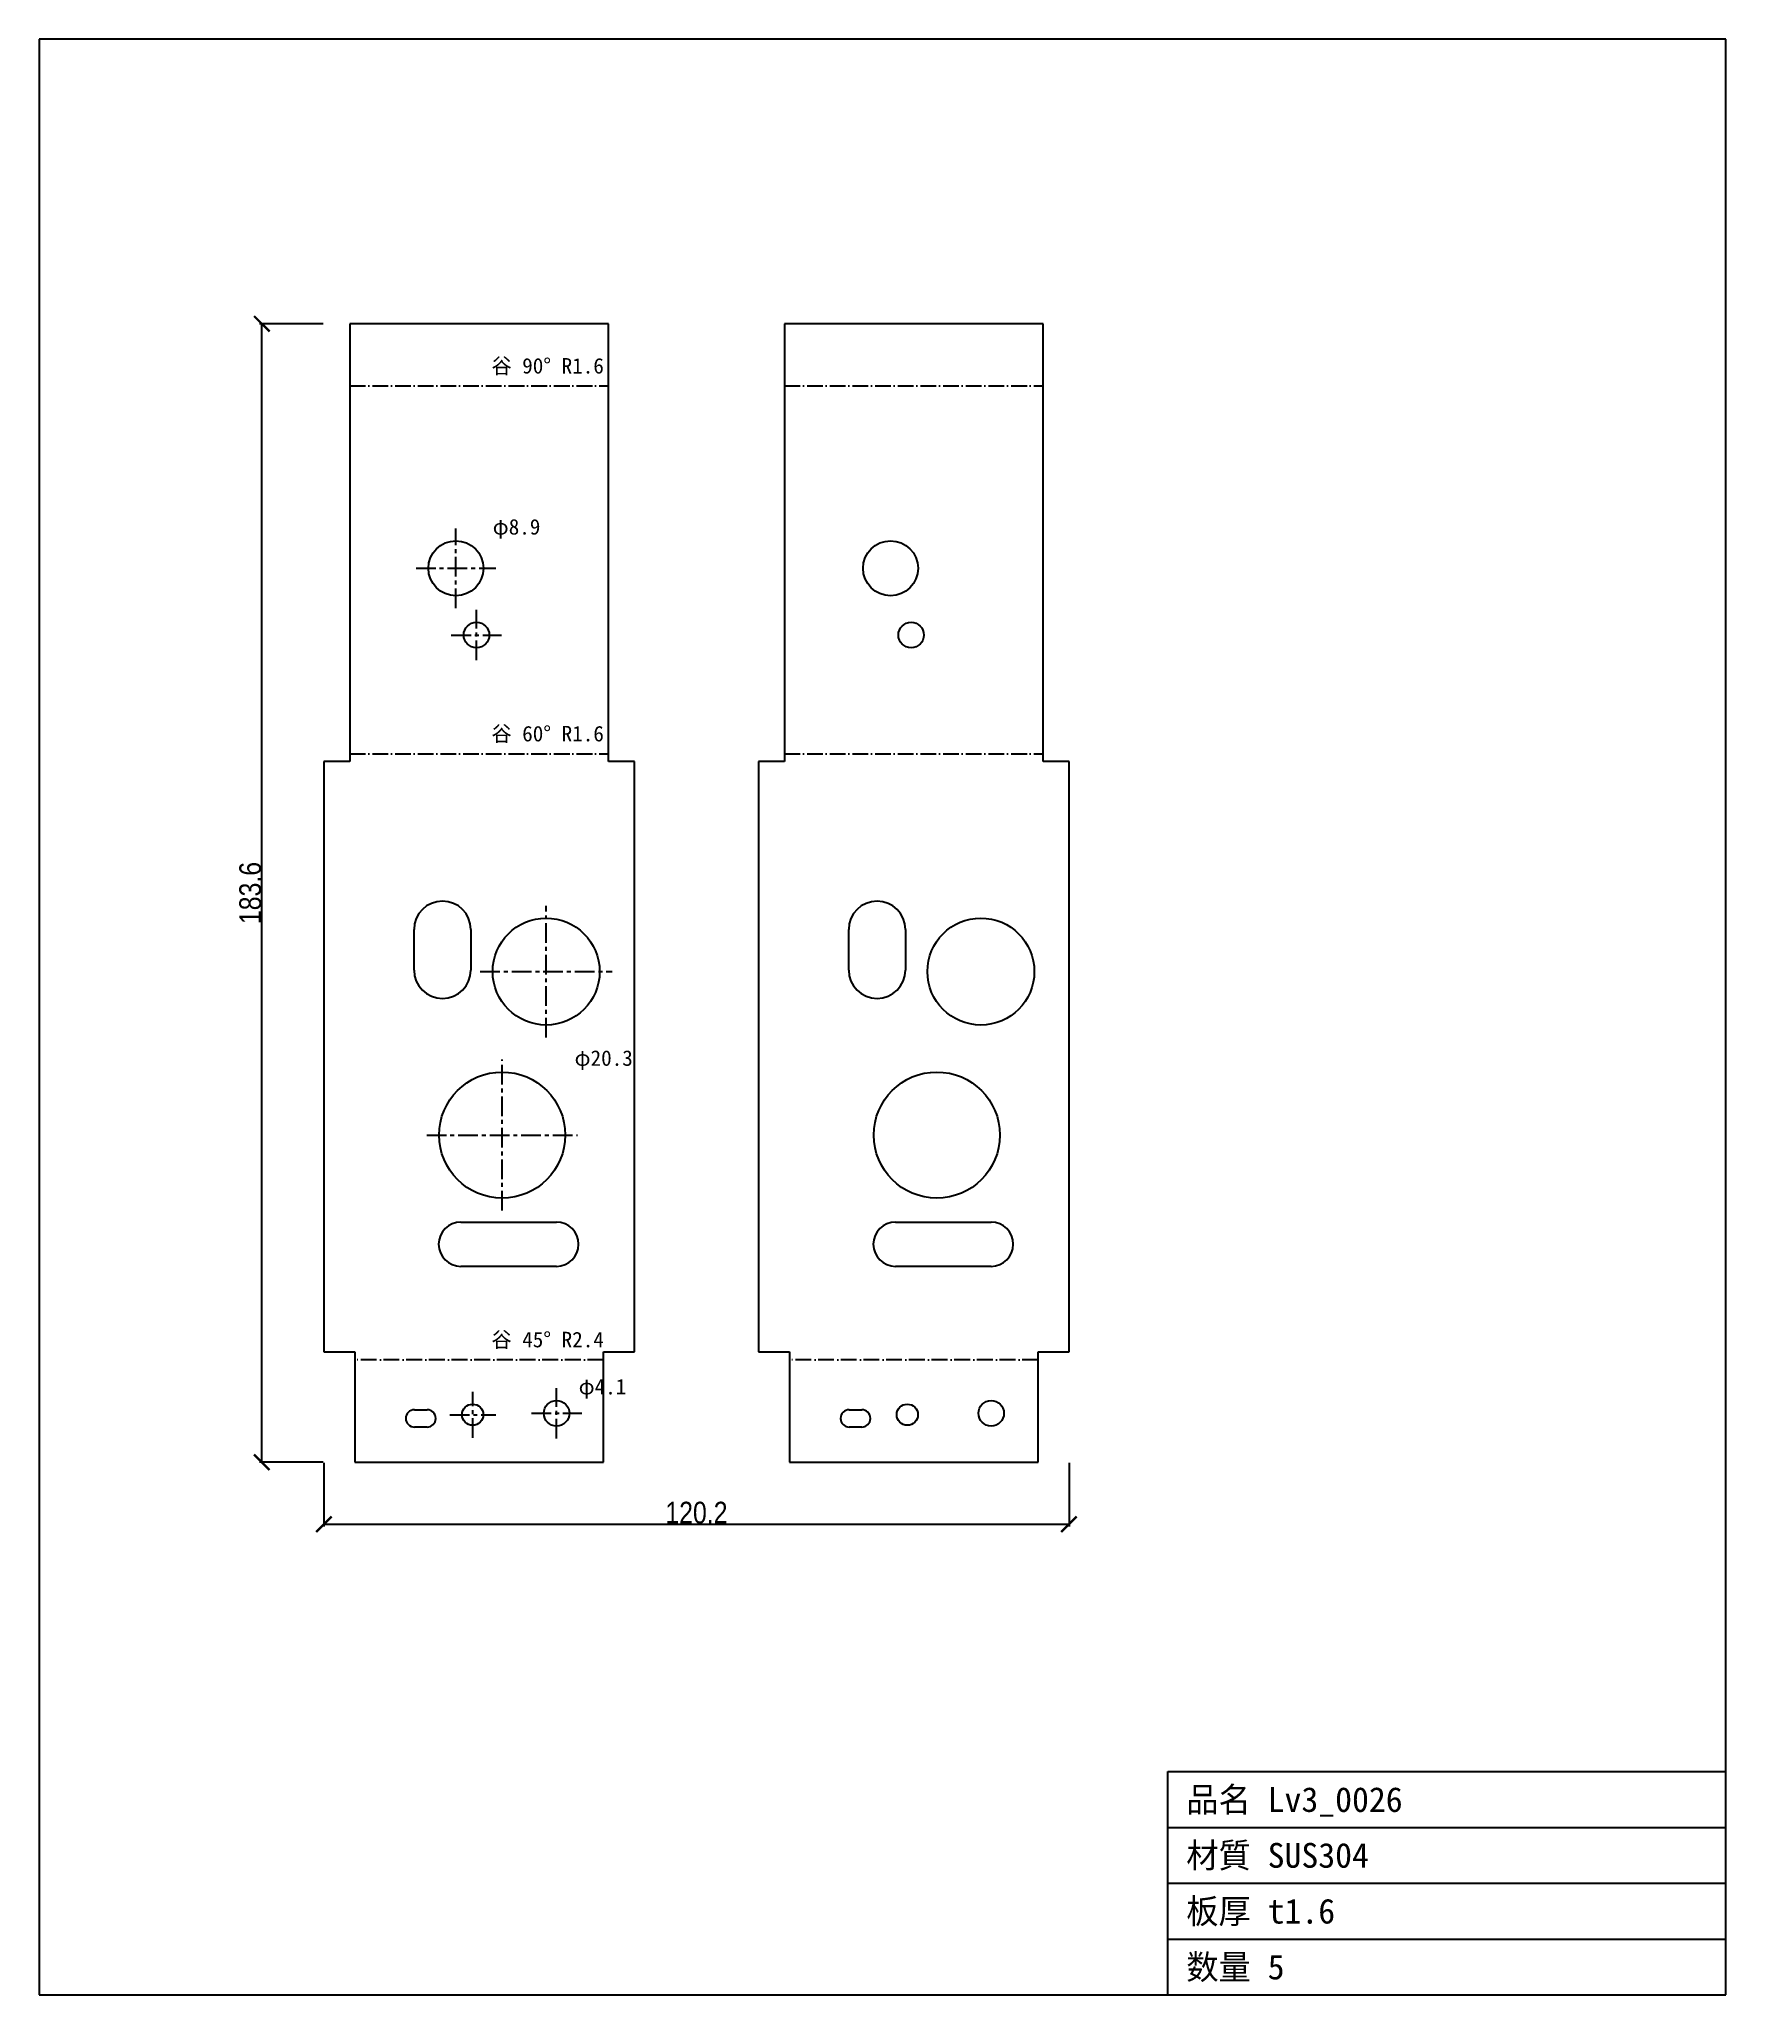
# Model space of a CAD drawing. Header units: millimetres. Extents: x -46 to 226, y -104 to 212.
import ezdxf

# ---------------------------------------------------------------- set-up
doc = ezdxf.new("R2010")
doc.units = ezdxf.units.MM
doc.linetypes.add('CENTER', pattern=[5.08, 3.175, -0.635, 0.635, -0.635])
doc.linetypes.add('DASHDOT', pattern=[3.556, 2.54, -0.508, 0, -0.508])
for name, color, linetype in [('中心線', 7, 'Continuous'), ('図枠', 7, 'Continuous'), ('外形', 7, 'Continuous'), ('寸法', 7, 'Continuous'), ('文字', 7, 'Continuous'), ('曲げ線', 7, 'Continuous')]:
    doc.layers.add(name, color=color, linetype=linetype)
doc.styles.add('OpenSansCondensed-Light', font='OpenSansCondensed-Light.ttf')
doc.dimstyles.new('EZDXF', dxfattribs={"dimtxt": 0.25, "dimasz": 0.175, "dimexe": 0.375, "dimexo": 0.125, "dimgap": 0.1, "dimtad": 1, "dimlfac": 100, "dimzin": 12, "dimdsep": 46, "dimtxsty": 'OpenSansCondensed-Light', "dimblk": 'ARCHTICK', "dimcen": 2.5, "dimazin": 3, "dimtfac": 0.5, "dimtmove": 2, "dimatfit": 3})

# ---------------------------------------------------------------- blocks, each defined once
blk = doc.blocks.new('_ARCHTICK')
at = {"color": 0, "linetype": 'BYBLOCK', "const_width": 0.15}
blk.add_lwpolyline([(-0.5, -0.5), (0.5, 0.5)], dxfattribs=at)

msp = doc.modelspace()

# ---------------------------------------------------------------- linework, layer by layer
at = {"layer": '中心線', "color": 1, "linetype": 'CENTER'}
for p, q in [((21.3, 119.95), (21.3, 132.81)), ((14.87, 126.38), (27.73, 126.38)), ((24.62, 111.56), (24.62, 119.67)), ((20.56, 115.61), (28.67, 115.61)), ((35.85, 50.72), (35.85, 71.96)), ((25.23, 61.34), (46.47, 61.34)), ((28.76, 22.8), (28.76, 47.14)), ((16.59, 34.97), (40.93, 34.97)), ((37.53, -13.96), (37.53, -5.85)), ((24.01, -13.84), (24.01, -6.42)), ((20.3, -10.13), (27.72, -10.13)), ((33.48, -9.9), (41.59, -9.9))]:
    msp.add_line(p, q, dxfattribs=at)
at = {"layer": '図枠'}
for p, q in [((226.06, 211.72), (-45.9, 211.72)), ((-45.9, 211.72), (-45.9, -103.69)), ((226.06, -103.69), (226.06, 211.72)), ((136.06, -103.69), (136.06, -67.69)), ((136.06, -67.69), (226.06, -67.69)), ((136.06, -76.69), (226.06, -76.69)), ((136.06, -85.69), (226.06, -85.69)), ((136.06, -94.69), (226.06, -94.69)), ((-45.9, -103.69), (226.06, -103.69))]:
    msp.add_line(p, q, dxfattribs=at)
at = {"layer": '外形'}
for p, q in [((45.88, 165.81), (4.2, 165.81)), ((4.2, 165.81), (4.2, 95.2)), ((45.88, 95.2), (45.88, 165.81)), ((115.96, 165.81), (74.28, 165.81)), ((74.28, 165.81), (74.28, 95.2)), ((115.96, 95.2), (115.96, 165.81)), ((4.2, 95.2), (0, 95.2)), ((0, 95.2), (0, 0)), ((50.08, 95.2), (45.88, 95.2)), ((50.08, 0), (50.08, 95.2)), ((74.28, 95.2), (70.08, 95.2)), ((70.08, 95.2), (70.08, 0)), ((120.16, 95.2), (115.96, 95.2)), ((120.16, 0), (120.16, 95.2)), ((14.55, 61.58), (14.55, 68.12)), ((23.71, 68.12), (23.71, 61.58)), ((84.63, 61.58), (84.63, 68.12)), ((93.79, 68.12), (93.79, 61.58)), ((22.09, 20.95), (37.5, 20.95)), ((92.18, 20.95), (107.59, 20.95)), ((37.5, 13.79), (22.09, 13.79)), ((107.59, 13.79), (92.18, 13.79)), ((0, 0), (5, 0)), ((5, 0), (5, -17.79)), ((45.08, -17.79), (45.08, 0)), ((45.08, 0), (50.08, 0)), ((70.08, 0), (75.08, 0)), ((75.08, 0), (75.08, -17.79)), ((115.16, -17.79), (115.16, 0)), ((115.16, 0), (120.16, 0)), ((14.62, -9.32), (16.64, -9.32)), ((84.71, -9.32), (86.73, -9.32)), ((16.64, -12.12), (14.62, -12.12)), ((86.73, -12.12), (84.71, -12.12)), ((5, -17.79), (45.08, -17.79)), ((75.08, -17.79), (115.16, -17.79))]:
    msp.add_line(p, q, dxfattribs=at)
for centre, radius in [((21.3, 126.38), 4.43), ((91.38, 126.38), 4.43), ((24.62, 115.61), 2.06), ((94.7, 115.61), 2.06), ((35.85, 61.34), 8.62), ((105.94, 61.34), 8.62), ((28.76, 34.97), 10.17), ((98.84, 34.97), 10.17), ((24.01, -10.13), 1.71), ((37.53, -9.9), 2.06), ((94.09, -10.13), 1.71), ((107.61, -9.9), 2.06)]:
    msp.add_circle(centre, radius, dxfattribs=at)
for centre, radius, start, end in [((19.13, 68.12), 4.58, 0, 180), ((89.21, 68.12), 4.58, 0, 180), ((19.13, 61.58), 4.58, 180, 0), ((89.21, 61.58), 4.58, 180, 0), ((22.09, 17.37), 3.58, 90, -90), ((37.5, 17.37), 3.58, -90, 90), ((92.18, 17.37), 3.58, 90, -90), ((107.59, 17.37), 3.58, -90, 90), ((14.62, -10.72), 1.4, 90, -90), ((16.64, -10.72), 1.4, -90, 90), ((84.71, -10.72), 1.4, 90, -90), ((86.73, -10.72), 1.4, -90, 90)]:
    msp.add_arc(centre, radius, start, end, dxfattribs=at)
at = {"layer": '曲げ線', "color": 1, "linetype": 'DASHDOT'}
for p, q in [((4.2, 155.78), (45.88, 155.78)), ((74.28, 155.78), (115.96, 155.78)), ((4.2, 96.46), (45.88, 96.46)), ((74.28, 96.46), (115.96, 96.46)), ((45.08, -1.26), (5, -1.26)), ((115.16, -1.26), (75.08, -1.26))]:
    msp.add_line(p, q, dxfattribs=at)

# ---------------------------------------------------------------- texts
at = {"layer": '文字'}
for s, height, p in [('谷 90° R1.6', 2.5, (27.04, 157.78)), ('φ8.9', 2.5, (27.23, 131.81)), ('谷 60° R1.6', 2.5, (27.04, 98.46)), ('φ20.3', 2.5, (40.43, 46.14)), ('谷 45° R2.4', 2.5, (27.04, 0.74)), ('φ4.1', 2.5, (41.09, -6.85)), ('品名 Lv3_0026', 4, (139.06, -74.19)), ('材質 SUS304', 4, (139.06, -83.19)), ('板厚 t1.6', 4, (139.06, -92.19)), ('数量 5', 4, (139.06, -101.19))]:
    msp.add_text(s, height=height, dxfattribs=at).set_placement(p)

# ---------------------------------------------------------------- dimensions: what is measured, and where the dimension line sits
at = {"layer": '寸法'}
msp.add_linear_dim(base=(-10, -17.79), p1=(0, -17.79), p2=(0, 165.81), angle=90, dimstyle='EZDXF', override={"dimtxt": 3.5, "dimasz": 2.5, "dimdec": 1, "dimlfac": 1}, dxfattribs=at).render()
msp.add_linear_dim(base=(0, -27.79), p1=(0, -17.79), p2=(120.16, -17.79), dimstyle='EZDXF', override={"dimtxt": 3.5, "dimasz": 2.5, "dimdec": 1, "dimlfac": 1}, dxfattribs=at).render()

doc.saveas('drawing.dxf')
